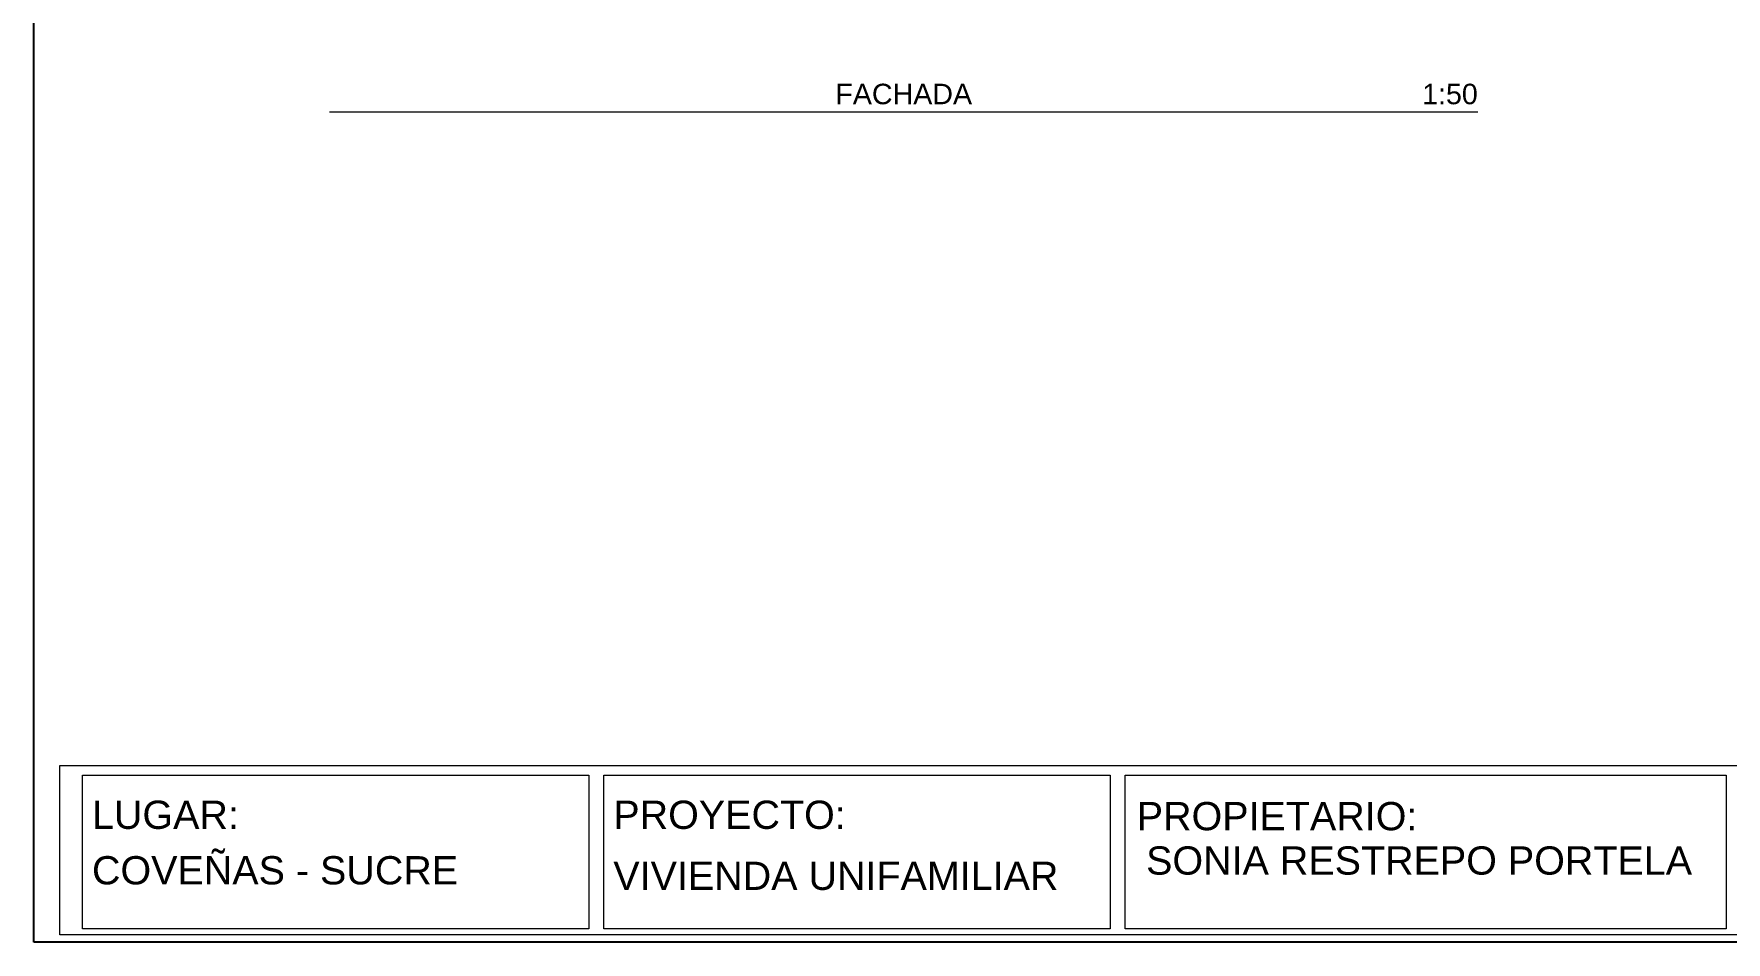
# Model space of a CAD drawing. Header units: metres. Extents: x 0.016 to 0.481, y 0.015 to 0.69.
# Drawn here: x 0.0155 to 0.2634, y 0.0154 to 0.1484 of the extents above; entities that cross this region are included whole.
import ezdxf
from ezdxf.enums import TextEntityAlignment as Align

# ---------------------------------------------------------------- set-up
doc = ezdxf.new("R2010")
doc.units = ezdxf.units.M
doc.header["$MEASUREMENT"] = 0
doc.layers.add('0_Pluma_Nº__1', color=7, linetype='Continuous', lineweight=13)
doc.layers.add('0_Pluma_Nº__55', color=214, linetype='Continuous', lineweight=25)
doc.layers.add('Anotaciones - Textos_Pluma_Nº__86', color=7, linetype='Continuous', lineweight=20, true_color=0x5555ff)
doc.layers.add('Dibujo & Figuras_Pluma_Nº__65', color=7, linetype='Continuous', lineweight=20, true_color=0x80c2ff)
doc.styles.add('Estilo_Generado_1', font='arial.ttf')

# ---------------------------------------------------------------- blocks, each defined once
blk = doc.blocks.new('Título Dibujo Incluido[1]', base_point=(0.05884, 0.15178))
at = {"layer": 'Dibujo & Figuras_Pluma_Nº__65', "color": 151, "linetype": 'Continuous', "lineweight": 20, "ltscale": 1000, "true_color": 0x80c2ff}
blk.add_line((0.05884, 0.13698), (0.22701, 0.13698), dxfattribs=at)
at = {"layer": 'Dibujo & Figuras_Pluma_Nº__65', "color": 151, "lineweight": 20, "true_color": 0x80c2ff, "style": 'Estilo_Generado_1'}
blk.add_attdef('DUMMY_184', text='', height=0.003, dxfattribs=at).set_placement((0.05884, 0.14178), align=Align.TOP_LEFT)
blk.add_attdef('AC_DrawingName', text='', height=0.003, dxfattribs=at).set_placement((0.14293, 0.1411), align=Align.TOP_CENTER)
blk.add_attdef('AC_DrawingScale', text='', height=0.003, dxfattribs=at).set_placement((0.22701, 0.1411), align=Align.TOP_RIGHT)

msp = doc.modelspace()

# ---------------------------------------------------------------- linework, layer by layer
at = {"layer": '0_Pluma_Nº__1', "color": 7, "linetype": 'Continuous', "lineweight": 13, "ltscale": 1000}
for p, q in [((0.01935, 0.04124), (0.4808, 0.04124)), ((0.01935, 0.01645), (0.01935, 0.04124)), ((0.02264, 0.03983), (0.09679, 0.03983)), ((0.02264, 0.0173), (0.02264, 0.03983)), ((0.09679, 0.03983), (0.09679, 0.0173)), ((0.099, 0.03983), (0.17315, 0.03983)), ((0.099, 0.0173), (0.099, 0.03983)), ((0.17315, 0.03983), (0.17315, 0.0173)), ((0.17536, 0.03983), (0.26338, 0.03983)), ((0.17536, 0.0173), (0.17536, 0.03983)), ((0.26338, 0.03983), (0.26338, 0.0173)), ((0.4808, 0.01645), (0.01935, 0.01645)), ((0.09679, 0.0173), (0.02264, 0.0173)), ((0.17315, 0.0173), (0.099, 0.0173)), ((0.26338, 0.0173), (0.17536, 0.0173))]:
    msp.add_line(p, q, dxfattribs=at)
at = {"layer": '0_Pluma_Nº__55', "color": 214, "linetype": 'Continuous', "lineweight": 25, "ltscale": 1000}
for p, q in [((0.01553, 0.01537), (0.01553, 0.68995)), ((0.48138, 0.01537), (0.01553, 0.01537))]:
    msp.add_line(p, q, dxfattribs=at)

# ---------------------------------------------------------------- block references
at = {"layer": 'Dibujo & Figuras_Pluma_Nº__65', "color": 151, "lineweight": 20, "true_color": 0x80c2ff}
msp.add_blockref('Título Dibujo Incluido[1]', (0.05884, 0.15178), dxfattribs=at).add_auto_attribs({'AC_DrawingName': 'FACHADA', 'AC_DrawingScale': '1:50'})

# ---------------------------------------------------------------- texts
at = {"layer": 'Anotaciones - Textos_Pluma_Nº__86', "color": 173, "linetype": 'Continuous', "lineweight": 20, "true_color": 0x5555ff, "char_height": 0.0041375, "attachment_point": 1, "style": 'Estilo_Generado_1'}
for s, insert in [('\\A1;{\\pql;\\fArial|b0|i0|c0|p34;LUGAR:}', (0.02404, 0.0361)), ('\\A1;{\\pql;\\fArial|b0|i0|c0|p34;PROYECTO:}', (0.1004, 0.0361)), ('\\A1;{\\pql;\\fArial|b0|i0|c0|p34;PROPIETARIO:}', (0.17706, 0.0359)), ('\\A1;{\\pql;\\fArial|b0|i0|c0|p34;COVEÑAS - SUCRE}', (0.02404, 0.02797)), ('\\A1;{\\pql;\\fArial|b0|i0|c0|p34;SONIA RESTREPO PORTELA\\P\\pql;\\fArial|b0|i0|c0|p34;}', (0.17843, 0.0294)), ('\\A1;{\\pql;\\fArial|b0|i0|c0|p34;VIVIENDA UNIFAMILIAR}', (0.1004, 0.02716))]:
    msp.add_mtext(s, dxfattribs=dict(at, insert=insert))

doc.saveas('drawing.dxf')
